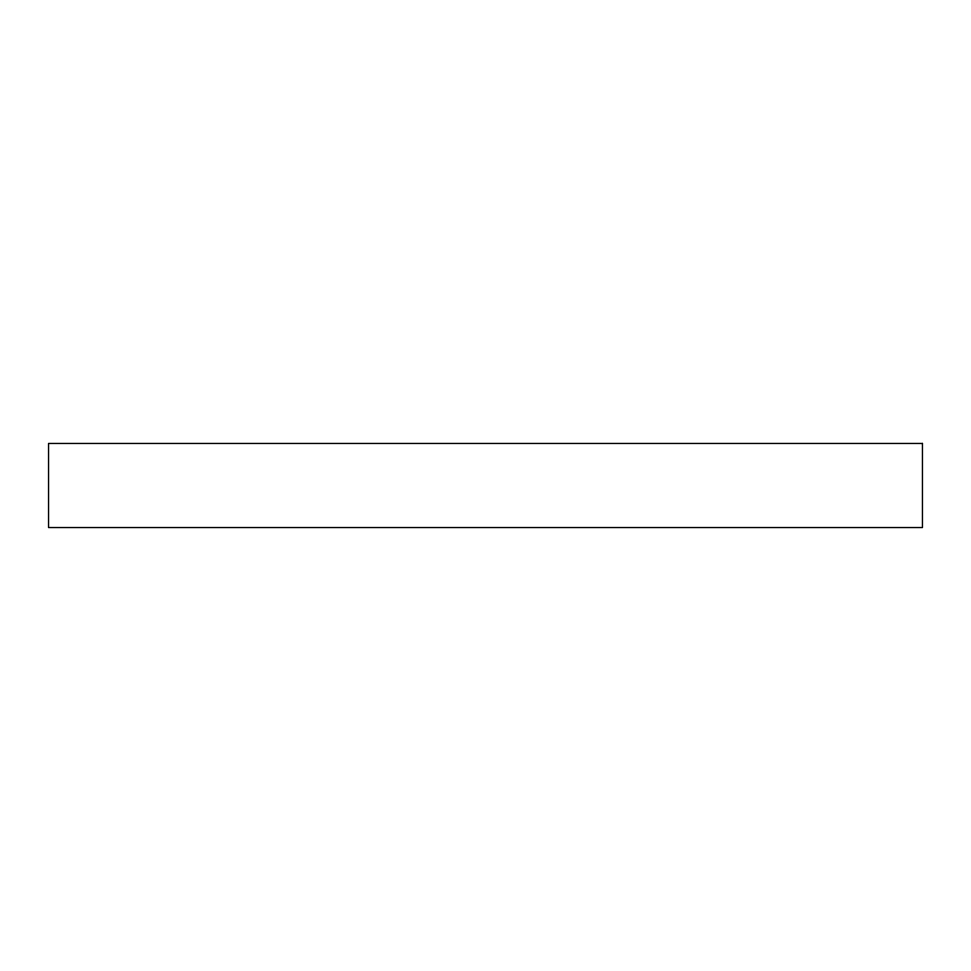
<?xml version="1.0" encoding="UTF-8"?>
<svg xmlns="http://www.w3.org/2000/svg" width="971" height="971" viewBox="0 0 971 971"><rect width="100%" height="100%" fill="white"/><g stroke="black" fill="none" stroke-linecap="round" stroke-linejoin="round"><path stroke-width="1.46" d="M922.45 443.456L48.55 443.456L48.55 527.544L922.45 527.544L922.45 443.456"/></g></svg>
